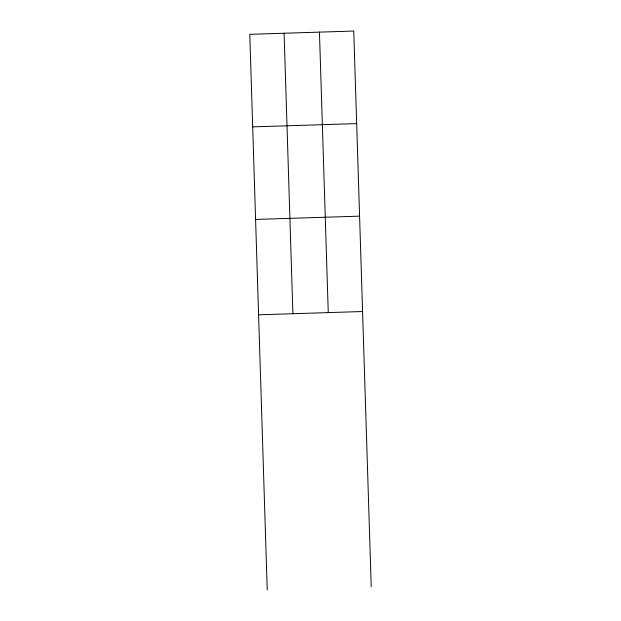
<?xml version="1.0" encoding="UTF-8"?>
<svg xmlns="http://www.w3.org/2000/svg" width="621" height="621" viewBox="0 0 621 621"><rect width="100%" height="100%" fill="white"/><g stroke="black" fill="none" stroke-linecap="round" stroke-linejoin="round"><path stroke-width="0.93" d="M252.685 126.878L356.671 123.61M255.596 219.43L359.582 216.162M258.592 314.793L362.579 311.525M371.226 586.682L353.76 31.05L249.774 34.318L267.24 589.95M319.45 32.129L328.261 312.604M284.092 33.239L292.902 313.714"/></g></svg>
